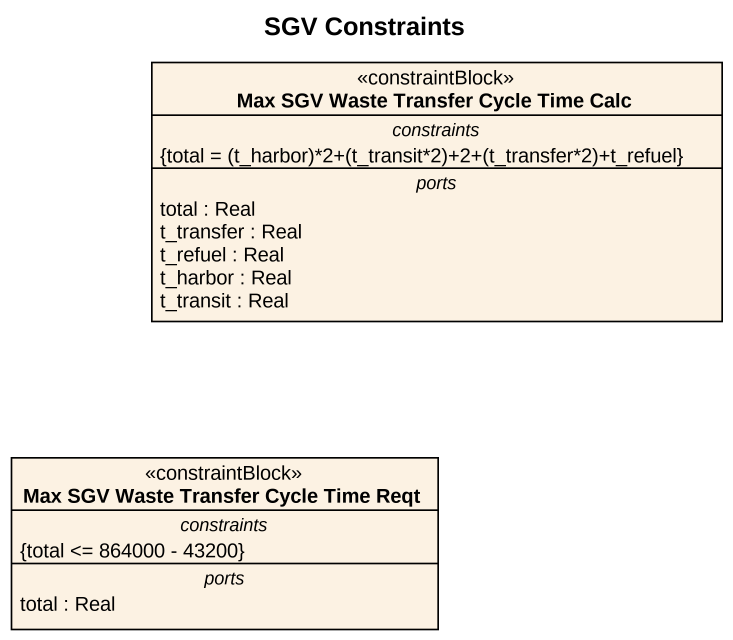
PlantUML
@startuml
title SGV Constraints
hide circle
hide empty members
class "Max SGV Waste Transfer Cycle Time Calc" as Max_SGV_Waste_Transfer <<constraintBlock>> {
  -- constraints --
  {field} {total = (t_harbor)*2+(t_transit*2)+2+(t_transfer*2)+t_refuel}
  -- ports --
  total : Real
  t_transfer : Real
  t_refuel : Real
  t_harbor : Real
  t_transit : Real
}
class "Max SGV Waste Transfer Cycle Time Reqt" as Max_SGV_Waste_Transfer_2 <<constraintBlock>> {
  -- constraints --
  {total <= 864000 - 43200}
  -- ports --
  total : Real
}
@enduml
